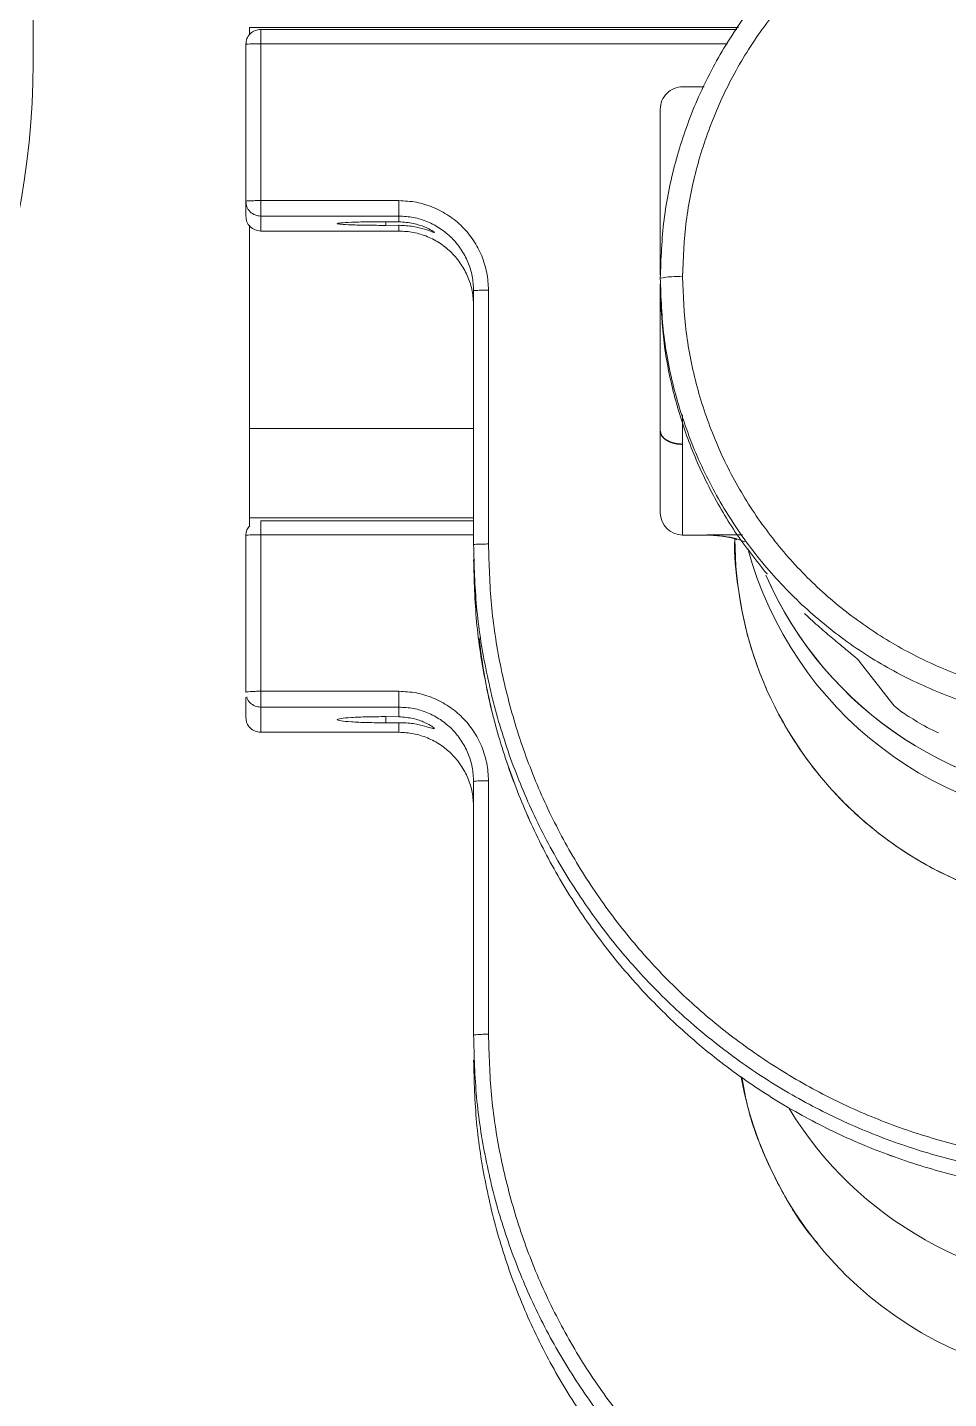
# Model space of a CAD drawing. Header units: millimetres. Extents: x -16985 to -606, y 2122 to 9380.
# Drawn here: x -2110 to -1986.7, y 4838.4 to 5022 of the extents above; entities that cross this region are included whole.
import ezdxf

# ---------------------------------------------------------------- set-up
doc = ezdxf.new("R2010")
doc.units = ezdxf.units.MM
doc.linetypes.add('K5LT32768', pattern=[0])
doc.linetypes.add('K5LT_THIN', pattern=[0])

msp = doc.modelspace()

# ---------------------------------------------------------------- linework, layer by layer
at = {"color": 7, "linetype": 'K5LT_THIN', "lineweight": 18}
for p, q in [((-2109.29, 5017.19), (-2109.29, 5105.19)), ((-2080.29, 5020.99), (-2080.29, 5021.97)), ((-2078.79, 5019.78), (-2078.79, 5021.7)), ((-2078.79, 5021.7), (-2015.02, 5021.7)), ((-2078.79, 5019.78), (-2078.79, 5021.7)), ((-2078.79, 5021.7), (-2015.02, 5021.7)), ((-2080.79, 5019.7), (-2080.79, 4998.72)), ((-2080.79, 5019.7), (-2080.79, 4998.72)), ((-2078.79, 5019.78), (-2078.79, 4998.79)), ((-2078.79, 5019.78), (-2078.79, 4998.79)), ((-2019.4, 5014.02), (-2022.3, 5014.02)), ((-2019.4, 5014.02), (-2022.3, 5014.02)), ((-2080.79, 4998.72), (-2080.79, 4996.72)), ((-2080.79, 4998.33), (-2080.79, 4996.72)), ((-2078.79, 4998.79), (-2060.29, 4998.79)), ((-2078.79, 4996.72), (-2078.79, 4998.79)), ((-2078.79, 4998.79), (-2060.29, 4998.79)), ((-2078.79, 4996.72), (-2078.79, 4998.79)), ((-2060.29, 4996.72), (-2060.29, 4998.79)), ((-2060.29, 4996.72), (-2060.29, 4998.79)), ((-2078.79, 4996.72), (-2060.29, 4996.72)), ((-2078.79, 4994.72), (-2078.79, 4996.72)), ((-2078.79, 4996.72), (-2060.29, 4996.72)), ((-2078.79, 4994.72), (-2078.79, 4996.72)), ((-2060.29, 4995.96), (-2062.04, 4995.97)), ((-2060.29, 4995.96), (-2062.04, 4995.97)), ((-2060.29, 4996.72), (-2060.29, 4995.96)), ((-2060.29, 4996.72), (-2060.29, 4995.96)), ((-2080.29, 4995.44), (-2080.29, 4968.27)), ((-2078.79, 4994.72), (-2060.29, 4994.72)), ((-2078.79, 4994.72), (-2060.29, 4994.72)), ((-2062.04, 4995.48), (-2060.29, 4995.49)), ((-2062.04, 4995.48), (-2060.29, 4995.49)), ((-2060.29, 4995.49), (-2060.29, 4994.72)), ((-2060.29, 4995.49), (-2060.29, 4994.72)), ((-2055.54, 4994.52), (-2055.54, 4994.52)), ((-2055.54, 4994.52), (-2055.54, 4994.52)), ((-2050.29, 4986.73), (-2050.29, 4952.75)), ((-2050.29, 4986.73), (-2050.29, 4952.75)), ((-2048.29, 4986.8), (-2048.29, 4952.83)), ((-2048.29, 4986.8), (-2048.29, 4952.83)), ((-2025.29, 4967.96), (-2025.29, 4987.45)), ((-2025.29, 4967.96), (-2025.29, 4987.45)), ((-2080.29, 4956.31), (-2080.29, 4968.27)), ((-2080.29, 4956.31), (-2080.29, 4968.27)), ((-2025.29, 4957.02), (-2025.29, 4967.96)), ((-2025.29, 4957.02), (-2025.29, 4967.96)), ((-2080.29, 4955.23), (-2080.29, 4956.31)), ((-2050.29, 4955.95), (-2078.8, 4955.95)), ((-2050.29, 4955.95), (-2078.8, 4955.95)), ((-2078.79, 4954.07), (-2078.79, 4955.94)), ((-2078.79, 4954.07), (-2078.79, 4955.94)), ((-2080.79, 4953.95), (-2080.79, 4932.99)), ((-2080.79, 4953.95), (-2080.79, 4932.99)), ((-2078.79, 4954.07), (-2078.79, 4933.12)), ((-2078.79, 4954.07), (-2078.79, 4933.12)), ((-2022.3, 4954.02), (-2018.84, 4954.02)), ((-2022.3, 4954.02), (-2018.84, 4954.02)), ((-1994.15, 4931.37), (-1998.63, 4937.15)), ((-1994.15, 4931.37), (-1998.63, 4937.15)), ((-2080.79, 4932.28), (-2080.79, 4929.62)), ((-2080.79, 4932.28), (-2080.79, 4929.62)), ((-2078.79, 4933.12), (-2060.29, 4933.12)), ((-2078.79, 4930.99), (-2078.79, 4933.12)), ((-2078.79, 4933.12), (-2060.29, 4933.12)), ((-2078.79, 4930.99), (-2078.79, 4933.12)), ((-2060.29, 4930.99), (-2060.29, 4933.12)), ((-2060.29, 4930.99), (-2060.29, 4933.12)), ((-2078.79, 4930.99), (-2060.29, 4930.99)), ((-2078.79, 4927.63), (-2078.79, 4930.99)), ((-2078.79, 4930.99), (-2060.29, 4930.99)), ((-2078.79, 4927.63), (-2078.79, 4930.99)), ((-2060.29, 4930.99), (-2060.29, 4929.71)), ((-2060.29, 4930.99), (-2060.29, 4929.71)), ((-2060.29, 4929.71), (-2062.04, 4929.72)), ((-2060.29, 4929.71), (-2062.04, 4929.72)), ((-2062.04, 4928.9), (-2060.29, 4928.91)), ((-2062.04, 4928.9), (-2060.29, 4928.91)), ((-2060.29, 4928.91), (-2060.29, 4927.63)), ((-2060.29, 4928.91), (-2060.29, 4927.63)), ((-2055.54, 4928.11), (-2055.54, 4928.11)), ((-2055.54, 4928.11), (-2055.54, 4928.11)), ((-2078.79, 4927.63), (-2060.29, 4927.63)), ((-2078.79, 4927.63), (-2060.29, 4927.63)), ((-2078.77, 4927.62), (-2060.29, 4927.62)), ((-2078.77, 4927.62), (-2060.29, 4927.62)), ((-2050.29, 4921.01), (-2050.29, 4887.08)), ((-2050.29, 4921.01), (-2050.29, 4887.08)), ((-2048.29, 4921.14), (-2048.29, 4887.21)), ((-2048.29, 4921.14), (-2048.29, 4887.21))]:
    msp.add_line(p, q, dxfattribs=at)
at = {"color": 8, "linetype": 'K5LT32768', "lineweight": 15, "true_color": 0x808080}
for p, q in [((-2080.29, 5021.97), (-2014.83, 5021.97)), ((-2080.29, 5021.97), (-2014.83, 5021.97)), ((-2016.3, 5019.78), (-2078.79, 5019.78)), ((-2016.3, 5019.78), (-2078.79, 5019.78)), ((-2062.04, 4995.97), (-2062.04, 4995.48)), ((-2060.29, 4995.55), (-2060.29, 4994.72)), ((-2060.29, 4995.49), (-2060.29, 4994.72)), ((-2022.29, 4966.18), (-2022.29, 4970.1)), ((-2022.29, 4966.18), (-2022.29, 4970.1)), ((-2080.29, 4968.27), (-2050.29, 4968.27)), ((-2080.29, 4968.27), (-2050.29, 4968.27)), ((-2080.29, 4956.31), (-2050.29, 4956.31)), ((-2080.29, 4956.31), (-2050.29, 4956.31)), ((-2078.79, 4955.94), (-2050.29, 4955.94)), ((-2078.79, 4955.94), (-2050.29, 4955.94)), ((-2050.29, 4954.07), (-2078.79, 4954.07)), ((-2050.29, 4954.07), (-2078.79, 4954.07)), ((-2019, 4954.04), (-2018.95, 4954.05)), ((-2019, 4954.04), (-2018.95, 4954.05)), ((-2014.29, 4954.04), (-2019, 4954.04)), ((-2014.29, 4954.04), (-2019, 4954.04)), ((-2010.99, 4948.82), (-2010.99, 4948.81)), ((-2062.04, 4929.72), (-2062.04, 4928.9)), ((-2060.29, 4928.91), (-2060.29, 4927.63)), ((-2060.29, 4928.89), (-2060.29, 4927.63))]:
    msp.add_line(p, q, dxfattribs=at)
at = {"color": 7, "linetype": 'K5LT_THIN', "const_width": 0.18}
msp.add_lwpolyline([(-2022.29, 4966.18), (-2022.88, 4966.21), (-2023.44, 4966.31), (-2023.96, 4966.48), (-2024.41, 4966.7), (-2024.79, 4966.97), (-2025.06, 4967.28), (-2025.23, 4967.61), (-2025.29, 4967.96)], dxfattribs=at)
msp.add_lwpolyline([(-2022.29, 4966.18), (-2022.88, 4966.21), (-2023.44, 4966.31), (-2023.96, 4966.48), (-2024.41, 4966.7), (-2024.79, 4966.97), (-2025.06, 4967.28), (-2025.23, 4967.61), (-2025.29, 4967.96)], dxfattribs=at)
at = {"color": 7, "linetype": 'K5LT_THIN', "lineweight": 18}
for centre, radius, start, end in [((-2213.79, 5017.19), 104.5, 181.6386, 0), ((-2022.29, 5011.02), 3, 89.4902, 180), ((-2023.04, 4976.17), 12.45, 86.5579, 100.4291), ((-2022.29, 4957.02), 3, 180, 269.8467), ((-1965.31, 4953.54), 49.98, 180.0186, 270.0222), ((-1965.3, 4965.28), 49.99, 195.1333, 270.0142), ((-1965.3, 4968.63), 50, 203.5504, 270.0105), ((-1965.3, 4968.63), 50, 203.7513, 270.0105), ((-1965.33, 4890.55), 49.97, 190.4988, 270.0471), ((-1965.31, 4903.3), 50.02, 211.348, 270.0221)]:
    msp.add_arc(centre, radius, start, end, dxfattribs=at)
for points in [[(-1905.29, 4988.41), (-1905.39, 4991.03), (-1905.59, 4996.25), (-1907.18, 5003.96), (-1909.7, 5011.4), (-1913.18, 5018.44), (-1917.56, 5024.98), (-1922.74, 5030.88), (-1928.66, 5036.06), (-1935.21, 5040.43), (-1942.27, 5043.9), (-1949.72, 5046.43), (-1957.44, 5047.96), (-1965.29, 5048.47), (-1973.15, 5047.96), (-1980.87, 5046.43), (-1988.32, 5043.9), (-1995.38, 5040.43), (-2001.92, 5036.06), (-2007.84, 5030.88), (-2013.03, 5024.98), (-2017.4, 5018.44), (-2020.89, 5011.4), (-2023.4, 5003.96), (-2025, 4996.25), (-2025.19, 4991.03), (-2025.29, 4988.41)], [(-1905.29, 4988.41), (-1905.39, 4991.03), (-1905.59, 4996.25), (-1907.18, 5003.96), (-1909.7, 5011.4), (-1913.18, 5018.44), (-1917.56, 5024.98), (-1922.74, 5030.88), (-1928.66, 5036.06), (-1935.21, 5040.43), (-1942.27, 5043.9), (-1949.72, 5046.43), (-1957.44, 5047.96), (-1965.29, 5048.47), (-1973.15, 5047.96), (-1980.87, 5046.43), (-1988.32, 5043.9), (-1995.38, 5040.43), (-2001.92, 5036.06), (-2007.84, 5030.88), (-2013.03, 5024.98), (-2017.4, 5018.44), (-2020.89, 5011.4), (-2023.4, 5003.96), (-2025, 4996.25), (-2025.19, 4991.03), (-2025.29, 4988.41)], [(-2078.79, 5021.7), (-2079.05, 5021.67), (-2079.58, 5021.61), (-2080.24, 5021.15), (-2080.7, 5020.49), (-2080.76, 5019.97), (-2080.79, 5019.7)], [(-2078.79, 5021.7), (-2079.05, 5021.67), (-2079.58, 5021.61), (-2080.24, 5021.15), (-2080.7, 5020.49), (-2080.76, 5019.97), (-2080.79, 5019.7)], [(-2080.79, 5019.7), (-2080.76, 5019.71), (-2080.7, 5019.73), (-2080.24, 5019.76), (-2079.58, 5019.78), (-2079.05, 5019.78), (-2078.79, 5019.78)], [(-2080.79, 5019.7), (-2080.76, 5019.71), (-2080.7, 5019.73), (-2080.24, 5019.76), (-2079.58, 5019.78), (-2079.05, 5019.78), (-2078.79, 5019.78)], [(-2078.79, 4998.79), (-2079.05, 4998.79), (-2079.58, 4998.79), (-2080.24, 4998.77), (-2080.7, 4998.75), (-2080.76, 4998.73), (-2080.79, 4998.72)], [(-2078.79, 4998.79), (-2079.05, 4998.79), (-2079.58, 4998.79), (-2080.24, 4998.77), (-2080.7, 4998.75), (-2080.76, 4998.73), (-2080.79, 4998.72)], [(-2080.79, 4998.72), (-2080.76, 4998.46), (-2080.7, 4997.93), (-2080.24, 4997.27), (-2079.58, 4996.81), (-2079.05, 4996.75), (-2078.79, 4996.72)], [(-2080.79, 4998.72), (-2080.76, 4998.46), (-2080.7, 4997.93), (-2080.24, 4997.27), (-2079.58, 4996.81), (-2079.05, 4996.75), (-2078.79, 4996.72)], [(-2060.29, 4998.79), (-2059.51, 4998.75), (-2057.94, 4998.66), (-2055.67, 4997.95), (-2053.58, 4996.84), (-2051.75, 4995.34), (-2050.25, 4993.51), (-2049.14, 4991.42), (-2048.43, 4989.16), (-2048.34, 4987.59), (-2048.29, 4986.8)], [(-2060.29, 4998.79), (-2059.51, 4998.75), (-2057.94, 4998.66), (-2055.67, 4997.95), (-2053.58, 4996.84), (-2051.75, 4995.34), (-2050.25, 4993.51), (-2049.14, 4991.42), (-2048.43, 4989.16), (-2048.34, 4987.59), (-2048.29, 4986.8)], [(-2080.79, 4996.72), (-2080.76, 4996.46), (-2080.7, 4995.94), (-2080.24, 4995.28), (-2079.58, 4994.81), (-2079.05, 4994.75), (-2078.79, 4994.72)], [(-2080.79, 4996.72), (-2080.76, 4996.46), (-2080.7, 4995.94), (-2080.24, 4995.28), (-2079.58, 4994.81), (-2079.05, 4994.75), (-2078.79, 4994.72)], [(-2062.04, 4995.97), (-2062.89, 4995.96), (-2064.59, 4995.96), (-2066.76, 4995.9), (-2068.2, 4995.82), (-2068.71, 4995.72), (-2068.2, 4995.62), (-2066.76, 4995.54), (-2064.59, 4995.49), (-2062.89, 4995.48), (-2062.04, 4995.48)], [(-2062.04, 4995.97), (-2062.89, 4995.96), (-2064.59, 4995.96), (-2066.76, 4995.9), (-2068.2, 4995.82), (-2068.71, 4995.72), (-2068.2, 4995.62), (-2066.76, 4995.54), (-2064.59, 4995.49), (-2062.89, 4995.48), (-2062.04, 4995.48)], [(-2050.29, 4986.73), (-2050.33, 4987.38), (-2050.4, 4988.69), (-2051, 4990.58), (-2051.92, 4992.31), (-2053.18, 4993.84), (-2054.7, 4995.09), (-2056.44, 4996.01), (-2058.33, 4996.61), (-2059.64, 4996.68), (-2060.29, 4996.72)], [(-2050.29, 4986.73), (-2050.33, 4987.38), (-2050.4, 4988.69), (-2051, 4990.58), (-2051.92, 4992.31), (-2053.18, 4993.84), (-2054.7, 4995.09), (-2056.44, 4996.01), (-2058.33, 4996.61), (-2059.64, 4996.68), (-2060.29, 4996.72)], [(-2060.29, 4994.72), (-2059.64, 4994.69), (-2058.33, 4994.61), (-2056.44, 4994.02), (-2054.7, 4993.09), (-2053.18, 4991.84), (-2051.92, 4990.32), (-2051, 4988.58), (-2050.4, 4986.69), (-2050.33, 4985.38), (-2050.29, 4984.73)], [(-2060.29, 4994.72), (-2059.64, 4994.69), (-2058.33, 4994.61), (-2056.44, 4994.02), (-2054.7, 4993.09), (-2053.18, 4991.84), (-2051.92, 4990.32), (-2051, 4988.58), (-2050.4, 4986.69), (-2050.33, 4985.38), (-2050.29, 4984.73)], [(-2050.29, 4986.73), (-2050.26, 4986.74), (-2050.2, 4986.76), (-2049.74, 4986.78), (-2049.08, 4986.8), (-2048.55, 4986.8), (-2048.29, 4986.8)], [(-2050.29, 4986.73), (-2050.26, 4986.74), (-2050.2, 4986.76), (-2049.74, 4986.78), (-2049.08, 4986.8), (-2048.55, 4986.8), (-2048.29, 4986.8)], [(-2025.29, 4988.41), (-2025.19, 4985.8), (-2025, 4980.57), (-2023.4, 4972.87), (-2020.89, 4965.43), (-2017.4, 4958.38), (-2013.03, 4951.85), (-2007.84, 4945.95), (-2001.92, 4940.77), (-1995.38, 4936.4), (-1988.32, 4932.93), (-1980.87, 4930.4), (-1973.15, 4928.87), (-1965.29, 4928.35), (-1957.44, 4928.87), (-1949.72, 4930.4), (-1942.27, 4932.93), (-1935.21, 4936.4), (-1928.66, 4940.77), (-1922.74, 4945.95), (-1917.56, 4951.85), (-1913.18, 4958.38), (-1909.7, 4965.43), (-1907.18, 4972.87), (-1905.59, 4980.57), (-1905.39, 4985.8), (-1905.29, 4988.41)], [(-2025.29, 4988.41), (-2025.19, 4985.8), (-2025, 4980.57), (-2023.4, 4972.87), (-2020.89, 4965.43), (-2017.4, 4958.38), (-2013.03, 4951.85), (-2007.84, 4945.95), (-2001.92, 4940.77), (-1995.38, 4936.4), (-1988.32, 4932.93), (-1980.87, 4930.4), (-1973.15, 4928.87), (-1965.29, 4928.35), (-1957.44, 4928.87), (-1949.72, 4930.4), (-1942.27, 4932.93), (-1935.21, 4936.4), (-1928.66, 4940.77), (-1922.74, 4945.95), (-1917.56, 4951.85), (-1913.18, 4958.38), (-1909.7, 4965.43), (-1907.18, 4972.87), (-1905.59, 4980.57), (-1905.39, 4985.8), (-1905.29, 4988.41)], [(-2010.99, 4948.82), (-2012.46, 4950.66), (-2015.38, 4954.33), (-2018.9, 4960.45), (-2021.74, 4966.9), (-2023.77, 4973.65), (-2025.05, 4980.58), (-2025.21, 4985.27), (-2025.29, 4987.62)], [(-2010.99, 4948.82), (-2012.46, 4950.66), (-2015.38, 4954.33), (-2018.9, 4960.45), (-2021.74, 4966.9), (-2023.77, 4973.65), (-2025.05, 4980.58), (-2025.21, 4985.27), (-2025.29, 4987.62)], [(-2080.79, 4953.95), (-2080.76, 4953.96), (-2080.7, 4954), (-2080.24, 4954.04), (-2079.58, 4954.07), (-2079.05, 4954.07), (-2078.79, 4954.07)], [(-2080.79, 4953.95), (-2080.76, 4953.96), (-2080.7, 4954), (-2080.24, 4954.04), (-2079.58, 4954.07), (-2079.05, 4954.07), (-2078.79, 4954.07)], [(-2050.29, 4952.75), (-2050.26, 4952.76), (-2050.2, 4952.78), (-2049.74, 4952.81), (-2049.08, 4952.82), (-2048.55, 4952.83), (-2048.29, 4952.83)], [(-2050.29, 4952.75), (-2050.26, 4952.76), (-2050.2, 4952.78), (-2049.74, 4952.81), (-2049.08, 4952.82), (-2048.55, 4952.83), (-2048.29, 4952.83)], [(-2050.29, 4952.75), (-2050.21, 4949.97), (-2050.06, 4944.41), (-2048.78, 4936.15), (-2046.77, 4928.05), (-2043.95, 4920.19), (-2040.38, 4912.65), (-2036.08, 4905.49), (-2031.1, 4898.78), (-2025.49, 4892.59), (-2019.3, 4886.99), (-2012.59, 4882.01), (-2005.43, 4877.72), (-1997.87, 4874.15), (-1990.01, 4871.34), (-1981.9, 4869.31), (-1973.64, 4868.08), (-1965.29, 4867.67), (-1956.95, 4868.08), (-1948.68, 4869.31), (-1940.58, 4871.34), (-1932.71, 4874.15), (-1925.16, 4877.72), (-1917.99, 4882.01), (-1911.28, 4886.99), (-1905.09, 4892.59), (-1899.48, 4898.78), (-1894.5, 4905.49), (-1890.21, 4912.65), (-1886.64, 4920.19), (-1883.82, 4928.05), (-1881.8, 4936.15), (-1880.53, 4944.41), (-1880.37, 4949.97), (-1880.29, 4952.75)], [(-2050.29, 4952.75), (-2050.21, 4949.97), (-2050.06, 4944.41), (-2048.78, 4936.15), (-2046.77, 4928.05), (-2043.95, 4920.19), (-2040.38, 4912.65), (-2036.08, 4905.49), (-2031.1, 4898.78), (-2025.49, 4892.59), (-2019.3, 4886.99), (-2012.59, 4882.01), (-2005.43, 4877.72), (-1997.87, 4874.15), (-1990.01, 4871.34), (-1981.9, 4869.31), (-1973.64, 4868.08), (-1965.29, 4867.67), (-1956.95, 4868.08), (-1948.68, 4869.31), (-1940.58, 4871.34), (-1932.71, 4874.15), (-1925.16, 4877.72), (-1917.99, 4882.01), (-1911.28, 4886.99), (-1905.09, 4892.59), (-1899.48, 4898.78), (-1894.5, 4905.49), (-1890.21, 4912.65), (-1886.64, 4920.19), (-1883.82, 4928.05), (-1881.8, 4936.15), (-1880.53, 4944.41), (-1880.37, 4949.97), (-1880.29, 4952.75)], [(-2048.29, 4952.83), (-2048.22, 4950.11), (-2048.06, 4944.68), (-2046.82, 4936.62), (-2044.85, 4928.71), (-2042.1, 4921.04), (-2038.61, 4913.67), (-2034.42, 4906.67), (-2029.56, 4900.12), (-2024.08, 4894.08), (-2018.03, 4888.61), (-2011.48, 4883.75), (-2004.48, 4879.56), (-1997.11, 4876.08), (-1989.42, 4873.33), (-1981.51, 4871.35), (-1973.44, 4870.15), (-1965.29, 4869.75), (-1957.14, 4870.15), (-1949.07, 4871.35), (-1941.16, 4873.33), (-1933.48, 4876.08), (-1926.1, 4879.56), (-1919.11, 4883.75), (-1912.55, 4888.61), (-1906.51, 4894.08), (-1901.03, 4900.12), (-1896.17, 4906.67), (-1891.98, 4913.67), (-1888.49, 4921.04), (-1885.74, 4928.71), (-1883.77, 4936.62), (-1882.52, 4944.68), (-1882.37, 4950.11), (-1882.29, 4952.83)], [(-2048.29, 4952.83), (-2048.22, 4950.11), (-2048.06, 4944.68), (-2046.82, 4936.62), (-2044.85, 4928.71), (-2042.1, 4921.04), (-2038.61, 4913.67), (-2034.42, 4906.67), (-2029.56, 4900.12), (-2024.08, 4894.08), (-2018.03, 4888.61), (-2011.48, 4883.75), (-2004.48, 4879.56), (-1997.11, 4876.08), (-1989.42, 4873.33), (-1981.51, 4871.35), (-1973.44, 4870.15), (-1965.29, 4869.75), (-1957.14, 4870.15), (-1949.07, 4871.35), (-1941.16, 4873.33), (-1933.48, 4876.08), (-1926.1, 4879.56), (-1919.11, 4883.75), (-1912.55, 4888.61), (-1906.51, 4894.08), (-1901.03, 4900.12), (-1896.17, 4906.67), (-1891.98, 4913.67), (-1888.49, 4921.04), (-1885.74, 4928.71), (-1883.77, 4936.62), (-1882.52, 4944.68), (-1882.37, 4950.11), (-1882.29, 4952.83)], [(-2078.79, 4933.12), (-2079.05, 4933.11), (-2079.58, 4933.11), (-2080.24, 4933.08), (-2080.7, 4933.04), (-2080.76, 4933.01), (-2080.79, 4932.99)], [(-2078.79, 4933.12), (-2079.05, 4933.11), (-2079.58, 4933.11), (-2080.24, 4933.08), (-2080.7, 4933.04), (-2080.76, 4933.01), (-2080.79, 4932.99)], [(-2060.29, 4933.12), (-2059.51, 4933.07), (-2057.94, 4932.98), (-2055.67, 4932.27), (-2053.58, 4931.16), (-2051.75, 4929.66), (-2050.25, 4927.84), (-2049.14, 4925.75), (-2048.43, 4923.49), (-2048.34, 4921.92), (-2048.29, 4921.14)], [(-2060.29, 4933.12), (-2059.51, 4933.07), (-2057.94, 4932.98), (-2055.67, 4932.27), (-2053.58, 4931.16), (-2051.75, 4929.66), (-2050.25, 4927.84), (-2049.14, 4925.75), (-2048.43, 4923.49), (-2048.34, 4921.92), (-2048.29, 4921.14)], [(-2050.29, 4921.01), (-2050.33, 4921.67), (-2050.4, 4922.97), (-2051, 4924.86), (-2051.92, 4926.59), (-2053.18, 4928.12), (-2054.7, 4929.37), (-2056.44, 4930.29), (-2058.33, 4930.88), (-2059.64, 4930.96), (-2060.29, 4930.99)], [(-2050.29, 4921.01), (-2050.33, 4921.67), (-2050.4, 4922.97), (-2051, 4924.86), (-2051.92, 4926.59), (-2053.18, 4928.12), (-2054.7, 4929.37), (-2056.44, 4930.29), (-2058.33, 4930.88), (-2059.64, 4930.96), (-2060.29, 4930.99)], [(-2080.79, 4929.62), (-2080.76, 4929.36), (-2080.7, 4928.84), (-2080.24, 4928.18), (-2079.58, 4927.72), (-2079.05, 4927.66), (-2078.79, 4927.63)], [(-2080.79, 4929.62), (-2080.76, 4929.36), (-2080.7, 4928.84), (-2080.24, 4928.18), (-2079.58, 4927.72), (-2079.05, 4927.66), (-2078.79, 4927.63)], [(-2062.04, 4929.72), (-2062.89, 4929.72), (-2064.59, 4929.7), (-2066.76, 4929.61), (-2068.2, 4929.47), (-2068.71, 4929.31), (-2068.2, 4929.15), (-2066.76, 4929.01), (-2064.59, 4928.92), (-2062.89, 4928.9), (-2062.04, 4928.9)], [(-2062.04, 4929.72), (-2062.89, 4929.72), (-2064.59, 4929.7), (-2066.76, 4929.61), (-2068.2, 4929.47), (-2068.71, 4929.31), (-2068.2, 4929.15), (-2066.76, 4929.01), (-2064.59, 4928.92), (-2062.89, 4928.9), (-2062.04, 4928.9)], [(-2060.29, 4927.63), (-2059.64, 4927.59), (-2058.33, 4927.52), (-2056.44, 4926.92), (-2054.7, 4926), (-2053.18, 4924.75), (-2051.92, 4923.23), (-2051, 4921.49), (-2050.4, 4919.61), (-2050.33, 4918.3), (-2050.29, 4917.65)], [(-2060.29, 4927.63), (-2059.64, 4927.59), (-2058.33, 4927.52), (-2056.44, 4926.92), (-2054.7, 4926), (-2053.18, 4924.75), (-2051.92, 4923.23), (-2051, 4921.49), (-2050.4, 4919.61), (-2050.33, 4918.3), (-2050.29, 4917.65)], [(-2050.29, 4921.01), (-2050.26, 4921.03), (-2050.2, 4921.06), (-2049.74, 4921.11), (-2049.08, 4921.13), (-2048.55, 4921.14), (-2048.29, 4921.14)], [(-2050.29, 4921.01), (-2050.26, 4921.03), (-2050.2, 4921.06), (-2049.74, 4921.11), (-2049.08, 4921.13), (-2048.55, 4921.14), (-2048.29, 4921.14)], [(-2050.29, 4887.08), (-2050.26, 4887.1), (-2050.2, 4887.13), (-2049.74, 4887.17), (-2049.08, 4887.2), (-2048.55, 4887.21), (-2048.29, 4887.21)], [(-2050.29, 4887.08), (-2050.26, 4887.1), (-2050.2, 4887.13), (-2049.74, 4887.17), (-2049.08, 4887.2), (-2048.55, 4887.21), (-2048.29, 4887.21)], [(-2050.29, 4887.08), (-2050.21, 4884.31), (-2050.06, 4878.75), (-2048.78, 4870.51), (-2046.77, 4862.42), (-2043.95, 4854.57), (-2040.38, 4847.03), (-2036.08, 4839.88), (-2031.1, 4833.18), (-2025.49, 4827), (-2019.3, 4821.4), (-2012.59, 4816.44), (-2005.43, 4812.15), (-1997.87, 4808.59), (-1990.01, 4805.78), (-1981.9, 4803.75), (-1973.64, 4802.53), (-1965.29, 4802.12), (-1956.95, 4802.53), (-1948.68, 4803.75), (-1940.58, 4805.78), (-1932.71, 4808.59), (-1925.16, 4812.15), (-1917.99, 4816.44), (-1911.28, 4821.4), (-1905.09, 4827), (-1899.48, 4833.18), (-1894.5, 4839.88), (-1890.21, 4847.03), (-1886.64, 4854.57), (-1883.82, 4862.42), (-1881.8, 4870.51), (-1880.53, 4878.75), (-1880.37, 4884.31), (-1880.29, 4887.08)], [(-2050.29, 4887.08), (-2050.21, 4884.31), (-2050.06, 4878.75), (-2048.78, 4870.51), (-2046.77, 4862.42), (-2043.95, 4854.57), (-2040.38, 4847.03), (-2036.08, 4839.88), (-2031.1, 4833.18), (-2025.49, 4827), (-2019.3, 4821.4), (-2012.59, 4816.44), (-2005.43, 4812.15), (-1997.87, 4808.59), (-1990.01, 4805.78), (-1981.9, 4803.75), (-1973.64, 4802.53), (-1965.29, 4802.12), (-1956.95, 4802.53), (-1948.68, 4803.75), (-1940.58, 4805.78), (-1932.71, 4808.59), (-1925.16, 4812.15), (-1917.99, 4816.44), (-1911.28, 4821.4), (-1905.09, 4827), (-1899.48, 4833.18), (-1894.5, 4839.88), (-1890.21, 4847.03), (-1886.64, 4854.57), (-1883.82, 4862.42), (-1881.8, 4870.51), (-1880.53, 4878.75), (-1880.37, 4884.31), (-1880.29, 4887.08)], [(-2048.29, 4887.21), (-2048.22, 4884.5), (-2048.06, 4879.08), (-2046.82, 4871.02), (-2044.85, 4863.13), (-2042.1, 4855.46), (-2038.61, 4848.1), (-2034.42, 4841.12), (-2029.56, 4834.58), (-2024.08, 4828.54), (-2018.03, 4823.08), (-2011.48, 4818.23), (-2004.48, 4814.04), (-1997.11, 4810.56), (-1989.42, 4807.82), (-1981.51, 4805.84), (-1973.44, 4804.64), (-1965.29, 4804.24), (-1957.14, 4804.64), (-1949.07, 4805.84), (-1941.16, 4807.82), (-1933.48, 4810.56), (-1926.1, 4814.04), (-1919.11, 4818.23), (-1912.55, 4823.08), (-1906.51, 4828.54), (-1901.03, 4834.58), (-1896.17, 4841.12), (-1891.98, 4848.1), (-1888.49, 4855.46), (-1885.74, 4863.13), (-1883.77, 4871.02), (-1882.52, 4879.08), (-1882.37, 4884.5), (-1882.29, 4887.21)], [(-2048.29, 4887.21), (-2048.22, 4884.5), (-2048.06, 4879.08), (-2046.82, 4871.02), (-2044.85, 4863.13), (-2042.1, 4855.46), (-2038.61, 4848.1), (-2034.42, 4841.12), (-2029.56, 4834.58), (-2024.08, 4828.54), (-2018.03, 4823.08), (-2011.48, 4818.23), (-2004.48, 4814.04), (-1997.11, 4810.56), (-1989.42, 4807.82), (-1981.51, 4805.84), (-1973.44, 4804.64), (-1965.29, 4804.24), (-1957.14, 4804.64), (-1949.07, 4805.84), (-1941.16, 4807.82), (-1933.48, 4810.56), (-1926.1, 4814.04), (-1919.11, 4818.23), (-1912.55, 4823.08), (-1906.51, 4828.54), (-1901.03, 4834.58), (-1896.17, 4841.12), (-1891.98, 4848.1), (-1888.49, 4855.46), (-1885.74, 4863.13), (-1883.77, 4871.02), (-1882.52, 4879.08), (-1882.37, 4884.5), (-1882.29, 4887.21)], [(-2050.29, 4883.72), (-2050.21, 4880.94), (-2050.06, 4875.39), (-2048.78, 4867.14), (-2046.77, 4859.05), (-2043.95, 4851.2), (-2040.38, 4843.66), (-2036.08, 4836.51), (-2031.1, 4829.82), (-2025.49, 4823.64), (-2019.3, 4818.04), (-2012.59, 4813.07), (-2005.43, 4808.78), (-1997.87, 4805.22), (-1990.01, 4802.41), (-1981.9, 4800.38), (-1973.64, 4799.16), (-1965.29, 4798.75), (-1956.95, 4799.16), (-1948.68, 4800.38), (-1940.58, 4802.41), (-1932.71, 4805.22), (-1925.16, 4808.78), (-1917.99, 4813.07), (-1911.28, 4818.04), (-1905.09, 4823.64), (-1899.48, 4829.82), (-1894.5, 4836.51), (-1890.21, 4843.66), (-1886.64, 4851.2), (-1883.82, 4859.05), (-1881.8, 4867.14), (-1880.53, 4875.39), (-1880.37, 4880.94), (-1880.29, 4883.72)], [(-2050.29, 4883.72), (-2050.21, 4880.94), (-2050.06, 4875.39), (-2048.78, 4867.14), (-2046.77, 4859.05), (-2043.95, 4851.2), (-2040.38, 4843.66), (-2036.08, 4836.51), (-2031.1, 4829.82), (-2025.49, 4823.64), (-2019.3, 4818.04), (-2012.59, 4813.07), (-2005.43, 4808.78), (-1997.87, 4805.22), (-1990.01, 4802.41), (-1981.9, 4800.38), (-1973.64, 4799.16), (-1965.29, 4798.75), (-1956.95, 4799.16), (-1948.68, 4800.38), (-1940.58, 4802.41), (-1932.71, 4805.22), (-1925.16, 4808.78), (-1917.99, 4813.07), (-1911.28, 4818.04), (-1905.09, 4823.64), (-1899.48, 4829.82), (-1894.5, 4836.51), (-1890.21, 4843.66), (-1886.64, 4851.2), (-1883.82, 4859.05), (-1881.8, 4867.14), (-1880.53, 4875.39), (-1880.37, 4880.94), (-1880.29, 4883.72)]]:
    msp.add_open_spline(points, degree=3, dxfattribs=at)
for points, knots in [([(-1908.29, 4988.6), (-1908.39, 4991.08), (-1908.57, 4996.04), (-1910.09, 5003.36), (-1912.48, 5010.43), (-1915.79, 5017.13), (-1919.94, 5023.33), (-1924.87, 5028.94), (-1930.49, 5033.86), (-1936.71, 5038.01), (-1943.42, 5041.31), (-1950.5, 5043.71), (-1957.83, 5045.17), (-1965.29, 5045.65), (-1972.75, 5045.17), (-1980.09, 5043.71), (-1987.17, 5041.31), (-1993.87, 5038.01), (-2000.09, 5033.86), (-2005.71, 5028.94), (-2010.64, 5023.33), (-2014.8, 5017.12), (-2018.11, 5010.43), (-2020.5, 5003.36), (-2022.01, 4996.04), (-2022.2, 4991.08), (-2022.29, 4988.6)], [0, 0, 0, 0, 0.04167, 0.083333, 0.125, 0.16667, 0.208333, 0.25, 0.29167, 0.333333, 0.375, 0.41667, 0.458333, 0.5, 0.54167, 0.583333, 0.625, 0.66667, 0.708333, 0.75, 0.79167, 0.833333, 0.875, 0.91667, 0.958333, 1, 1, 1, 1]), ([(-1908.29, 4988.6), (-1908.39, 4991.08), (-1908.57, 4996.04), (-1910.09, 5003.36), (-1912.48, 5010.43), (-1915.79, 5017.13), (-1919.94, 5023.33), (-1924.87, 5028.94), (-1930.49, 5033.86), (-1936.71, 5038.01), (-1943.42, 5041.31), (-1950.5, 5043.71), (-1957.83, 5045.17), (-1965.29, 5045.65), (-1972.75, 5045.17), (-1980.09, 5043.71), (-1987.17, 5041.31), (-1993.87, 5038.01), (-2000.09, 5033.86), (-2005.71, 5028.94), (-2010.64, 5023.33), (-2014.8, 5017.12), (-2018.11, 5010.43), (-2020.5, 5003.36), (-2022.01, 4996.04), (-2022.2, 4991.08), (-2022.29, 4988.6)], [0, 0, 0, 0, 0.04167, 0.083333, 0.125, 0.16667, 0.208333, 0.25, 0.29167, 0.333333, 0.375, 0.41667, 0.458333, 0.5, 0.54167, 0.583333, 0.625, 0.66667, 0.708333, 0.75, 0.79167, 0.833333, 0.875, 0.91667, 0.958333, 1, 1, 1, 1]), ([(-2025.29, 4988.87), (-2025.29, 4989.02), (-2025.29, 4990.24), (-2025.29, 4992.45), (-2025.29, 4995.46), (-2025.29, 4998.29), (-2025.29, 5000.93), (-2025.29, 5003.32), (-2025.29, 5005.44), (-2025.29, 5007.26), (-2025.29, 5008.74), (-2025.29, 5009.88), (-2025.29, 5010.63), (-2025.29, 5011), (-2025.29, 5010.98), (-2025.29, 5010.97)], [0, 0, 0, 0, 0.012278, 0.098075, 0.183871, 0.269668, 0.355464, 0.44126, 0.527057, 0.612853, 0.69865, 0.784446, 0.870243, 0.956039, 1, 1, 1, 1]), ([(-2025.29, 4988.87), (-2025.29, 4989.02), (-2025.29, 4990.24), (-2025.29, 4992.45), (-2025.29, 4995.46), (-2025.29, 4998.29), (-2025.29, 5000.93), (-2025.29, 5003.32), (-2025.29, 5005.44), (-2025.29, 5007.26), (-2025.29, 5008.74), (-2025.29, 5009.88), (-2025.29, 5010.63), (-2025.29, 5011), (-2025.29, 5010.98), (-2025.29, 5010.97)], [0, 0, 0, 0, 0.012278, 0.098075, 0.183871, 0.269668, 0.355464, 0.44126, 0.527057, 0.612853, 0.69865, 0.784446, 0.870243, 0.956039, 1, 1, 1, 1]), ([(-2060.29, 4995.96), (-2059.63, 4995.91), (-2058.29, 4995.8), (-2056.78, 4995.26), (-2055.78, 4994.74), (-2055.42, 4994.45), (-2055.78, 4994.58), (-2056.78, 4994.96), (-2058.29, 4995.39), (-2059.63, 4995.45), (-2060.29, 4995.49)], [0, 0, 0, 0, 0.124906, 0.24998, 0.375011, 0.499996, 0.624985, 0.750016, 0.875092, 1, 1, 1, 1]), ([(-2060.29, 4995.96), (-2059.63, 4995.91), (-2058.29, 4995.8), (-2056.78, 4995.26), (-2055.78, 4994.74), (-2055.42, 4994.45), (-2055.78, 4994.58), (-2056.78, 4994.96), (-2058.29, 4995.39), (-2059.63, 4995.45), (-2060.29, 4995.49)], [0, 0, 0, 0, 0.124906, 0.24998, 0.375011, 0.499996, 0.624985, 0.750016, 0.875092, 1, 1, 1, 1]), ([(-2022.29, 4988.6), (-2022.2, 4986.11), (-2022.01, 4981.15), (-2020.5, 4973.83), (-2018.11, 4966.76), (-2014.8, 4960.07), (-2010.64, 4953.86), (-2005.71, 4948.25), (-2000.09, 4943.33), (-1993.87, 4939.18), (-1987.17, 4935.88), (-1980.09, 4933.48), (-1972.75, 4932.03), (-1965.29, 4931.54), (-1957.83, 4932.03), (-1950.5, 4933.48), (-1943.42, 4935.88), (-1936.71, 4939.18), (-1930.49, 4943.33), (-1924.87, 4948.25), (-1919.94, 4953.86), (-1915.79, 4960.07), (-1912.48, 4966.76), (-1910.09, 4973.83), (-1908.57, 4981.15), (-1908.39, 4986.11), (-1908.29, 4988.6)], [0, 0, 0, 0, 0.04167, 0.083333, 0.125, 0.16667, 0.208333, 0.25, 0.29167, 0.333333, 0.375, 0.41667, 0.458333, 0.5, 0.54167, 0.583333, 0.625, 0.66667, 0.708333, 0.75, 0.79167, 0.833333, 0.875, 0.91667, 0.958333, 1, 1, 1, 1]), ([(-2022.29, 4988.6), (-2022.2, 4986.11), (-2022.01, 4981.15), (-2020.5, 4973.83), (-2018.11, 4966.76), (-2014.8, 4960.07), (-2010.64, 4953.86), (-2005.71, 4948.25), (-2000.09, 4943.33), (-1993.87, 4939.18), (-1987.17, 4935.88), (-1980.09, 4933.48), (-1972.75, 4932.03), (-1965.29, 4931.54), (-1957.83, 4932.03), (-1950.5, 4933.48), (-1943.42, 4935.88), (-1936.71, 4939.18), (-1930.49, 4943.33), (-1924.87, 4948.25), (-1919.94, 4953.86), (-1915.79, 4960.07), (-1912.48, 4966.76), (-1910.09, 4973.83), (-1908.57, 4981.15), (-1908.39, 4986.11), (-1908.29, 4988.6)], [0, 0, 0, 0, 0.04167, 0.083333, 0.125, 0.16667, 0.208333, 0.25, 0.29167, 0.333333, 0.375, 0.41667, 0.458333, 0.5, 0.54167, 0.583333, 0.625, 0.66667, 0.708333, 0.75, 0.79167, 0.833333, 0.875, 0.91667, 0.958333, 1, 1, 1, 1]), ([(-2080.26, 4955.28), (-2080.41, 4955.1), (-2080.72, 4954.71), (-2080.77, 4954.21), (-2080.79, 4953.95)], [0, 0, 0, 0, 0.466395, 1, 1, 1, 1]), ([(-2080.26, 4955.28), (-2080.41, 4955.1), (-2080.72, 4954.71), (-2080.77, 4954.21), (-2080.79, 4953.95)], [0, 0, 0, 0, 0.466395, 1, 1, 1, 1]), ([(-2019, 4954.04), (-2018.26, 4953.99), (-2016.82, 4953.89), (-2015.05, 4953.58), (-2014.34, 4953.26), (-2013.98, 4953.1)], [0, 0, 0, 0, 0.34504, 0.674257, 1, 1, 1, 1]), ([(-2019, 4954.04), (-2018.26, 4953.99), (-2016.82, 4953.89), (-2015.05, 4953.58), (-2014.34, 4953.26), (-2013.98, 4953.1)], [0, 0, 0, 0, 0.34504, 0.674257, 1, 1, 1, 1]), ([(-2017.34, 4953.9), (-2016.96, 4953.85), (-2016.19, 4953.75), (-2015.4, 4953.56), (-2015.16, 4953.44), (-2015.04, 4953.39)], [0, 0, 0, 0, 0.338392, 0.693772, 1, 1, 1, 1]), ([(-2017.34, 4953.9), (-2016.96, 4953.85), (-2016.19, 4953.75), (-2015.4, 4953.56), (-2015.16, 4953.44), (-2015.04, 4953.39)], [0, 0, 0, 0, 0.338392, 0.693772, 1, 1, 1, 1]), ([(-2015.29, 4953.58), (-2015.29, 4953.56), (-2015.44, 4951.37), (-2014.94, 4946.98), (-2013.74, 4940.56), (-2011.61, 4934.35), (-2008.72, 4928.47), (-2005.07, 4923.02), (-2000.75, 4918.09), (-1995.82, 4913.77), (-1990.36, 4910.13), (-1984.48, 4907.23), (-1978.27, 4905.13), (-1971.84, 4903.81), (-1967.47, 4903.64), (-1965.29, 4903.56)], [0, 0, 0, 0, 0.000667, 0.083945, 0.167222, 0.2505, 0.333778, 0.417056, 0.500333, 0.583611, 0.666889, 0.750167, 0.833444, 0.916722, 1, 1, 1, 1]), ([(-2015.29, 4953.58), (-2015.29, 4953.56), (-2015.44, 4951.37), (-2014.94, 4946.98), (-2013.74, 4940.56), (-2011.61, 4934.35), (-2008.72, 4928.47), (-2005.07, 4923.02), (-2000.75, 4918.09), (-1995.82, 4913.77), (-1990.36, 4910.13), (-1984.48, 4907.23), (-1978.27, 4905.13), (-1971.84, 4903.81), (-1967.47, 4903.64), (-1965.29, 4903.56)], [0, 0, 0, 0, 0.000667, 0.083945, 0.167222, 0.2505, 0.333778, 0.417056, 0.500333, 0.583611, 0.666889, 0.750167, 0.833444, 0.916722, 1, 1, 1, 1]), ([(-2050.29, 4950.75), (-2050.21, 4947.97), (-2050.06, 4942.42), (-2048.78, 4934.16), (-2046.77, 4926.06), (-2043.95, 4918.2), (-2040.38, 4910.65), (-2036.08, 4903.49), (-2031.1, 4896.78), (-2025.49, 4890.6), (-2019.3, 4884.99), (-2012.59, 4880.02), (-2005.43, 4875.72), (-1997.87, 4872.15), (-1990.01, 4869.35), (-1981.9, 4867.3), (-1973.64, 4866.15), (-1968.07, 4865.68), (-1965.29, 4865.81), (-1965.29, 4865.81)], [0, 0, 0, 0, 0.0625, 0.125, 0.1875, 0.25, 0.3125, 0.375, 0.4375, 0.5, 0.5625, 0.625, 0.6875, 0.75, 0.8125, 0.875, 0.9375, 0.999999, 1, 1, 1, 1]), ([(-1999.48, 4937.94), (-1999.72, 4938.14), (-2000.3, 4938.63), (-2001.73, 4939.79), (-2003.49, 4941.28), (-2004.94, 4942.55), (-2005.77, 4943.35), (-2005.96, 4943.53)], [0, 0, 0, 0, 0.18011, 0.428794, 0.677579, 0.926504, 1, 1, 1, 1]), ([(-1999.48, 4937.94), (-1999.72, 4938.14), (-2000.3, 4938.63), (-2001.73, 4939.79), (-2003.49, 4941.28), (-2004.94, 4942.55), (-2005.77, 4943.35), (-2005.96, 4943.53)], [0, 0, 0, 0, 0.18011, 0.428794, 0.677579, 0.926504, 1, 1, 1, 1]), ([(-2049.56, 4940.27), (-2049.3, 4938.23), (-2048.67, 4933.44), (-2046.75, 4926.06), (-2043.95, 4918.2), (-2040.38, 4910.65), (-2036.08, 4903.49), (-2031.1, 4896.78), (-2025.49, 4890.6), (-2019.3, 4884.99), (-2012.59, 4880.02), (-2005.43, 4875.72), (-1997.87, 4872.15), (-1990.01, 4869.34), (-1981.9, 4867.31), (-1973.64, 4866.09), (-1965.29, 4865.68), (-1956.95, 4866.09), (-1948.68, 4867.31), (-1940.58, 4869.34), (-1932.71, 4872.15), (-1925.16, 4875.72), (-1917.99, 4880.02), (-1911.28, 4884.99), (-1905.09, 4890.6), (-1899.48, 4896.78), (-1894.5, 4903.49), (-1890.21, 4910.65), (-1886.63, 4918.2), (-1883.84, 4926.06), (-1882, 4933.02), (-1881.43, 4937.38), (-1881.21, 4938.99)], [0, 0, 0, 0, 0.025164, 0.05927, 0.093375, 0.127481, 0.161587, 0.195692, 0.229798, 0.263903, 0.298009, 0.332114, 0.36622, 0.400326, 0.434431, 0.468537, 0.502642, 0.536748, 0.570853, 0.604959, 0.639065, 0.67317, 0.707276, 0.741381, 0.775487, 0.809592, 0.843698, 0.877804, 0.911909, 0.946015, 0.98012, 1, 1, 1, 1]), ([(-2080.67, 4932.36), (-2080.66, 4932.31), (-2080.61, 4932.01), (-2080.23, 4931.55), (-2079.58, 4931.08), (-2079.06, 4931.02), (-2078.79, 4930.99)], [0, 0, 0, 0, 0.053624, 0.369083, 0.684541, 1, 1, 1, 1]), ([(-2080.67, 4932.36), (-2080.66, 4932.31), (-2080.61, 4932.01), (-2080.23, 4931.55), (-2079.58, 4931.08), (-2079.06, 4931.02), (-2078.79, 4930.99)], [0, 0, 0, 0, 0.053624, 0.369083, 0.684541, 1, 1, 1, 1]), ([(-1988.01, 4927.54), (-1988.12, 4927.59), (-1989.44, 4928.17), (-1990.83, 4929.01), (-1992.33, 4929.93), (-1993.51, 4930.74), (-1993.89, 4931.12), (-1994.15, 4931.37)], [0, 0, 0, 0, 0.029945, 0.353267, 0.516201, 0.676978, 1, 1, 1, 1]), ([(-1988.01, 4927.54), (-1988.12, 4927.59), (-1989.44, 4928.17), (-1990.83, 4929.01), (-1992.33, 4929.93), (-1993.51, 4930.74), (-1993.89, 4931.12), (-1994.15, 4931.37)], [0, 0, 0, 0, 0.029945, 0.353267, 0.516201, 0.676978, 1, 1, 1, 1]), ([(-2060.29, 4929.71), (-2059.63, 4929.65), (-2058.29, 4929.53), (-2056.78, 4928.95), (-2055.78, 4928.39), (-2055.42, 4928.04), (-2055.78, 4928.11), (-2056.78, 4928.45), (-2058.29, 4928.84), (-2059.63, 4928.89), (-2060.29, 4928.91)], [0, 0, 0, 0, 0.124906, 0.249981, 0.375011, 0.499996, 0.624985, 0.750017, 0.875092, 1, 1, 1, 1]), ([(-2060.29, 4929.71), (-2059.63, 4929.65), (-2058.29, 4929.53), (-2056.78, 4928.95), (-2055.78, 4928.39), (-2055.42, 4928.04), (-2055.78, 4928.11), (-2056.78, 4928.45), (-2058.29, 4928.84), (-2059.63, 4928.89), (-2060.29, 4928.91)], [0, 0, 0, 0, 0.124906, 0.249981, 0.375011, 0.499996, 0.624985, 0.750017, 0.875092, 1, 1, 1, 1]), ([(-2014.37, 4881.51), (-2014.14, 4880.19), (-2013.53, 4876.72), (-2011.61, 4871.33), (-2008.69, 4865.49), (-2006.15, 4861.42), (-2004.44, 4859.5), (-2004.17, 4859.2)], [0, 0, 0, 0, 0.162069, 0.425271, 0.688473, 0.951675, 1, 1, 1, 1]), ([(-2014.37, 4881.51), (-2014.14, 4880.19), (-2013.53, 4876.72), (-2011.61, 4871.33), (-2008.69, 4865.49), (-2006.15, 4861.42), (-2004.44, 4859.5), (-2004.17, 4859.2)], [0, 0, 0, 0, 0.162069, 0.425271, 0.688473, 0.951675, 1, 1, 1, 1])]:
    msp.add_open_spline(points, degree=3, knots=knots, dxfattribs=at)
at = {"color": 8, "linetype": 'K5LT32768', "lineweight": 15, "true_color": 0x808080}
for points, knots in [([(-2022.29, 4954.07), (-2022.29, 4954.06), (-2022.29, 4954), (-2022.29, 4954.39), (-2022.29, 4955.24), (-2022.29, 4956.6), (-2022.29, 4958.39), (-2022.29, 4960.61), (-2022.29, 4963.19), (-2022.29, 4965.18), (-2022.29, 4966.18)], [0, 0, 0, 0, 0.044256, 0.180791, 0.317326, 0.453861, 0.590395, 0.72693, 0.863465, 1, 1, 1, 1]), ([(-2022.29, 4954.07), (-2022.29, 4954.06), (-2022.29, 4954), (-2022.29, 4954.39), (-2022.29, 4955.24), (-2022.29, 4956.6), (-2022.29, 4958.39), (-2022.29, 4960.61), (-2022.29, 4963.19), (-2022.29, 4965.18), (-2022.29, 4966.18)], [0, 0, 0, 0, 0.044256, 0.180791, 0.317326, 0.453861, 0.590395, 0.72693, 0.863465, 1, 1, 1, 1]), ([(-1998.63, 4937.15), (-1998.74, 4937.28), (-1998.88, 4937.45), (-1999.37, 4937.85), (-1999.48, 4937.94)], [0, 0, 0, 0, 0.783863, 1, 1, 1, 1]), ([(-1998.63, 4937.15), (-1998.74, 4937.28), (-1998.88, 4937.45), (-1999.37, 4937.85), (-1999.48, 4937.94)], [0, 0, 0, 0, 0.783863, 1, 1, 1, 1])]:
    msp.add_open_spline(points, degree=3, knots=knots, dxfattribs=at)

doc.saveas('drawing.dxf')
